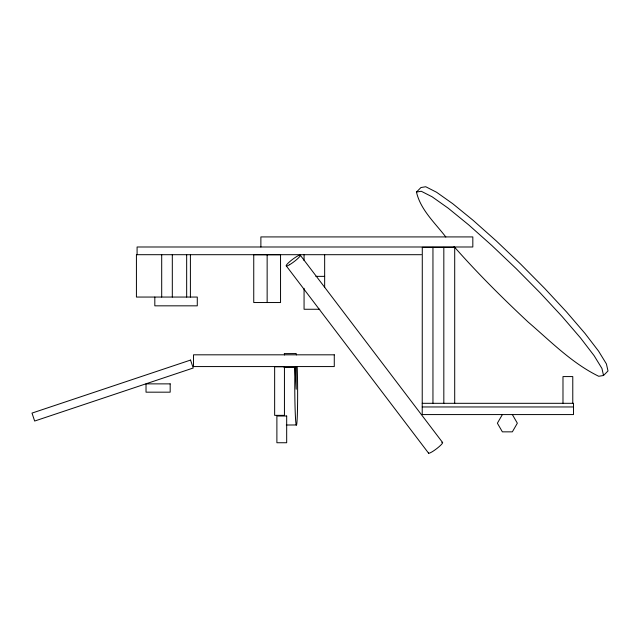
<?xml version="1.0" encoding="UTF-8"?>
<svg xmlns="http://www.w3.org/2000/svg" width="640" height="640" viewBox="0 0 640 640"><rect width="100%" height="100%" fill="white"/><g stroke="black" fill="none" stroke-linecap="round" stroke-linejoin="round"><path stroke-width="0.96" d="M502.376 414.56L497.384 423.2L502.376 431.848L512.352 431.848L517.344 423.2L512.352 414.56M445.824 236.992C435.04 222.944 420.488 209.792 416.472 192.056L420.952 187.528L425.744 186.744L436.576 192.256L452.728 203.704L473.08 220.296L496.256 240.904L520.672 264.128L544.664 288.384L566.6 312.016L584.992 333.416L598.568 351.12L606.416 363.928L608 370.968L603.528 375.496L598.736 376.28C571.904 363.184 550.648 341.344 528.224 322.12C502.448 298.016 477.376 273.096 454.064 246.584M416.472 192.056L421.264 191.264L432.104 196.784L448.248 208.224L468.608 224.816L491.776 245.432L516.2 268.656L540.192 292.904L562.128 316.536L580.512 337.936L594.096 355.648L601.944 368.456L603.528 375.496M284.032 367.488L294.952 367.432L296.2 389.264L296.192 366.456M286.28 425.016L296.208 424.968M421.416 254.696L136.424 254.696L136.424 297.056L197.28 297.056L197.28 305.832L154.816 305.832L154.816 297.056M315.832 276.36L324.656 276.36M319.752 309.264L304.064 309.264L304.064 288.32M422.224 403.312L573.488 403.312L573.488 414.576L422.224 414.576L422.288 247.328L454.704 247.328L454.704 403.312M422.224 406.96L573.488 406.96M300.192 255.08L442.464 442.344M286.368 266L428.64 453.256M572.776 403.312L572.776 376.576L562.984 376.576L562.984 403.312M443.824 247.328L443.824 403.312M432.952 247.328L432.952 403.312M324.656 254.696L324.656 287.424M304.064 254.696L304.064 260.6M267.144 254.728L267.144 302.536M260.88 246.992L260.88 236.92L472.824 236.92L472.824 246.992L137.088 246.992L137.088 254.696M190.4 254.696L190.4 297.056M186.664 254.696L186.664 297.056M172.312 254.696L172.312 297.056M161.696 254.696L161.696 297.056M284.528 354.968A36 1.424 89.7 0 0 284.28 353.624L296.192 353.56A36 1.424 89.7 0 1 296.44 354.904M297.208 367.272A36 1.424 89.7 0 1 297.304 415.736A36 1.424 89.7 0 1 295.384 415.872A36 1.424 89.7 0 1 294.952 367.432M441.792 442.416A8.872 1.368 -37.2 0 1 437.224 448.24A8.872 1.368 -37.2 0 1 428.44 452.96M190.56 360.072L32 413.096L34.656 421.04L193.216 368.016L190.56 360.072M280.544 254.728L253.744 254.728L253.744 302.536L280.544 302.536L280.544 254.728M334.272 354.816L193.52 354.816L193.52 366.568L334.272 366.568L334.272 354.816M284.44 366.768L274.648 366.768L274.648 415.36L284.44 415.36L284.44 366.768M170.176 383.872L146.024 383.872L146.024 392.176L170.176 392.176L170.176 383.872M286.68 416.008L276.888 416.008L276.888 442.744L286.68 442.744L286.68 416.008M289.576 264.712A8.872 1.368 -37.2 0 0 300.392 255.376A8.872 1.368 -37.2 0 0 289.88 261.528A8.872 1.368 -37.2 0 0 289.576 264.712"/></g></svg>
